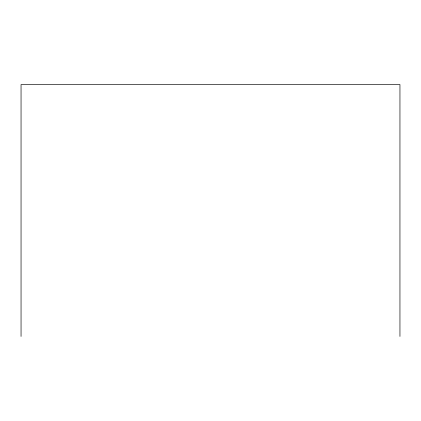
<?xml version="1.0" encoding="UTF-8"?>
<svg xmlns="http://www.w3.org/2000/svg" width="421" height="421" viewBox="0 0 421 421"><rect width="100%" height="100%" fill="white"/><g stroke="black" fill="none" stroke-linecap="round" stroke-linejoin="round"><path stroke-width="0.63" d="M399.95 336.426L399.95 84.574L21.05 84.574L21.05 336.426"/></g></svg>
